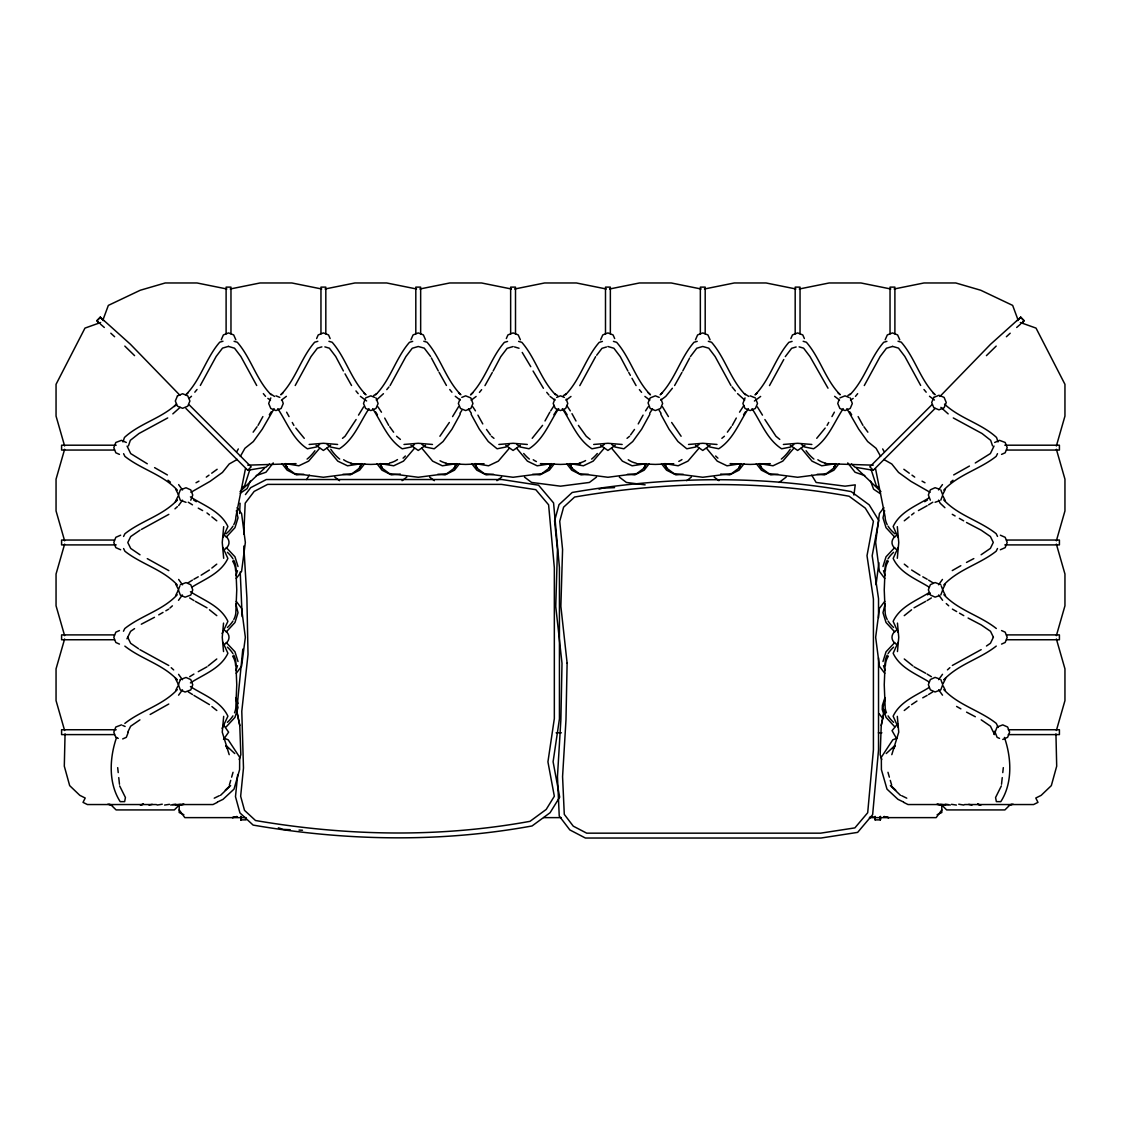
<?xml version="1.0" encoding="UTF-8"?>
<svg xmlns="http://www.w3.org/2000/svg" width="1121" height="1121" viewBox="0 0 1121 1121"><rect width="100%" height="100%" fill="white"/><g stroke="black" fill="none" stroke-linecap="round" stroke-linejoin="round"><path stroke-width="1.5" d="M240.805 816.424L240.805 819.871L246.088 819.871M875.109 816.424L875.109 819.871L880.377 819.871L880.377 816.536M65.06 733.877L64.303 766.189L69.67 785.625L79.815 795.335L85.21 798.026L83.024 802.37L87.396 804.542L156.464 804.542M884.483 709.663L881.232 725.413L880.167 754.671L881.765 759.562M239.614 513.53L240.076 503.231M243.789 534.072L245.191 503.189L254.187 491.39L267.625 484.384L501.493 484.384L535.796 489.681L548.603 504.814L554.335 567.744L554.335 718.575L547.931 761.874L554.335 796.26L546.193 809.446L530.023 821.329C439.124 837.919 346.417 836.07 255.504 820.516L244.518 810.357L240.651 796.26L243.481 767.983L241.786 711.26L248.021 654.454L246.886 597.661L243.789 546.095M223.682 526.66L222.252 542.48L223.682 558.286M223.541 623.094L222.252 637.317L223.541 651.553M223.682 716.347L222.252 732.167L229.202 754.671M897.318 558.286L898.748 542.48L897.318 526.66M897.459 651.553L898.748 637.317L897.459 623.094M237.694 774.597L235.48 796.653L239.936 812.907L253.122 825.084C345.492 840.988 439.712 842.838 532.069 825.953L550.089 812.725L559.687 797.171L553.101 761.79L559.435 718.911L559.435 567.534L553.564 502.923L538.556 485.183L501.914 479.522L266.322 479.522L250.726 487.649L245.443 494.585M1001.529 784.238L1002.244 777.596M1002.777 772.607L1003.309 767.633M236.671 711.078L242.809 649.129M876.047 584.798L878.878 562.686M853.922 495.048L855.239 484.861L845.038 486.178L816.13 482.45L811.716 475.15M993.963 734.143L994.383 731.312L994.383 734.605M245.471 468.634L235.872 516.809A55.98 28.543 -6.3 0 1 233.799 524.642M881.232 725.413L884.343 710.784M116.584 737.408C109.508 757.684 108.205 783.103 120.213 801.669L124.641 801.627L125.426 797.521L119.639 785.905M64.626 449.283L56.05 479.171L56.05 510.938L64.626 540.812M64.626 544.133L56.05 574.022L56.05 605.788L64.626 635.663M64.626 638.984L56.05 668.859L56.05 700.625L64.626 730.514M229.315 785.218L230.716 780.37M231.641 777.147L233.028 772.299M1056.374 445.976L1064.95 416.087L1064.95 384.321L1036.028 328.103L1020.348 322.512M1056.374 540.812L1064.95 510.938L1064.95 479.171L1056.374 449.283M1056.374 635.663L1064.95 605.788L1064.95 574.022L1056.374 544.133M1056.374 730.514L1064.95 700.625L1064.95 668.859L1056.374 638.984M891.798 754.671L898.748 732.167L897.318 716.347M882.984 566.539L886.024 556.801L894.754 547.524M882.984 661.53L886.038 651.791L894.768 642.515M249.843 469.615L244.686 485.673L242.108 487.733M236.027 575.283L237.498 570.687M236.013 670.274L237.498 665.678M884.623 510.686L882.984 517.86L886.024 527.655L894.74 537.113M885.114 604.023L882.984 612.711L886.024 622.491L894.74 631.95M885.114 698.873L882.984 707.547L886.024 717.342L894.74 726.8M884.973 697.528L882.423 705.305L882.241 709.481L883.81 714.273M239.235 759.562L240.833 754.671L239.768 725.413L236.517 709.663M122.946 441.94L124.459 437.456C139.803 423.318 161.284 418.483 176.487 404.106L174.33 406.545M128.467 445.85L130.33 440.315L139.004 433.491L167.702 417.937M102.768 320.452L108.345 305.402L140.237 290.255L165.235 282.968L197.002 282.968L226.876 288.994M190.78 500.204L192.756 495.048L190.78 489.905L186.03 487.761L180.327 489.905L178.365 495.048L180.327 500.204L186.03 502.348M179.836 586.031L178.365 589.898L180.327 595.055L185.091 597.185L190.78 595.055L192.756 589.898L190.78 584.742L186.03 582.612L180.327 584.742M940.785 500.148L942.761 494.992L940.785 489.835M940.785 594.985L942.761 589.842L941.276 585.975M128.326 732.167L126.323 737.324L122.693 738.921M1001.361 785.905L995.574 797.521L996.359 801.627L1000.787 801.669C1012.795 783.103 1011.492 757.684 1004.416 737.408M250.333 481.077L247.124 488.602L240.23 493.254M270.806 397.913L268.676 403.518L270.806 408.492L275.962 410.552L281.119 408.492L283.249 403.518L282.184 400.393M365.124 399.146L363.512 403.518L365.656 408.492L370.813 410.552L375.955 408.492L378.099 403.518L375.955 397.913M459.96 399.146L458.363 403.518L460.493 408.492L465.649 410.552L470.806 408.492L472.936 403.518L470.806 397.913L465.649 395.839L461.782 397.395M554.811 399.146L553.214 403.518L555.343 408.492L560.5 410.552L565.657 408.492L567.787 403.518L566.189 399.146M745.045 397.913L742.901 403.518L745.045 408.492L750.187 410.552L755.344 408.492L757.488 403.518L755.876 399.146M838.816 400.393L837.751 403.518L839.881 408.492L845.038 410.552L850.194 408.492L852.324 403.518L850.194 397.913M221.243 339.775L223.387 334.927L228.53 332.923L233.686 334.927L235.83 339.775M316.626 338.556L318.224 334.927L323.38 332.923L328.537 334.927L330.135 338.556M410.945 339.775L413.074 334.927L418.231 332.923L423.388 334.927L425.518 339.775M506.328 338.556L507.925 334.927L513.082 332.923L518.224 334.927L520.368 339.775M600.632 339.775L602.776 334.927L607.918 332.923L613.075 334.927L614.672 338.556M695.482 339.775L697.612 334.927L702.769 332.923L707.926 334.927L710.055 339.775M790.865 338.556L792.463 334.927L797.62 332.923L802.776 334.927L804.374 338.556M885.17 339.775L887.314 334.927L892.47 332.923L897.613 334.927L899.757 339.775M361.537 463.618L359.393 468.2L352.302 473.538L323.38 477.266L294.473 473.538L287.368 468.2L284.762 463.772M456.373 463.618L454.243 468.2L447.139 473.538L418.231 477.266L389.309 473.538L382.219 468.2L379.613 463.772M551.224 463.618L549.094 468.2L541.989 473.538L513.082 477.266L484.16 473.538L477.07 468.2L474.463 463.772M646.074 463.618L643.93 468.2L636.84 473.538L607.918 477.266L579.011 473.538L571.906 468.2L569.314 463.772M740.925 463.618L738.781 468.2L731.691 473.538L702.769 477.266L673.861 473.538L666.757 468.2L664.15 463.772M835.762 463.618L833.632 468.2L826.527 473.538L797.62 477.266L768.698 473.538L761.607 468.2L759.001 463.772M361.424 463.968L359.393 468.2L361.999 463.772M456.261 463.968L454.243 468.2L456.85 463.772M551.112 463.968L549.094 468.2L551.686 463.772M645.962 463.968L643.93 468.2L646.537 463.772M740.813 463.968L738.781 468.2L741.387 463.772M835.649 463.968L833.632 468.2L836.238 463.772M123.59 536.455L124.907 533.75C141.288 520.747 162.895 515.562 177.342 499.966L175.016 502.264M123.464 631.235L124.781 628.545C141.162 615.541 162.769 610.356 177.202 594.761M126.939 638.83L130.597 631.333L134.562 628.615M127.738 732.195L130.653 726.212L139.915 719.864M994.019 446.074L990.375 453.571L975.27 462.987M997.494 453.655L996.191 456.345C979.796 469.363 958.203 474.547 943.756 490.143M997.494 548.505L996.191 551.196C979.796 564.199 958.203 569.384 943.756 584.994M993.36 637.289L990.432 643.286L986.466 646.004M175.745 500.821L177.917 496.491M182.499 500.162L178.645 505.529M175.605 595.615L178.505 589.842M182.373 594.957L178.505 600.324M175.675 690.48L177.847 686.164M182.443 689.835L178.575 695.188M938.585 489.947L942.453 484.58M943.181 493.618L945.353 489.288M938.585 584.784L942.453 579.431M943.181 588.455L945.353 584.139M938.655 679.662L942.509 674.296M943.251 683.334L945.423 679.018M493.114 371.065L500.779 356.646L507.126 348.323L513.124 346.557M595.629 356.646L579.795 385.624M682.759 370.967L689.667 358.005M783.775 359.505L769.482 385.596M258.04 425.391L262.875 416.592M356.114 419.52L345.044 436.251L342.494 438.339M358.524 415.12L363.638 406.825M449.339 422.463L439.894 436.251M452.576 416.592L458.489 406.825M460.199 414.224L452.001 429.147L443.047 441.548L434.191 448.792L425.293 446.999L422.042 444.462M545.002 420.964L549.836 412.164M638.227 423.92L643.076 415.12M649.9 414.224L641.688 429.147L632.734 441.548L623.893 448.792L614.981 446.999L611.73 444.462M732.279 425.363L736.301 418.035M827.116 425.363L828.727 422.435M831.964 416.564L834.374 412.164M200.337 385.428L216.171 356.45L222.519 348.113L228.516 346.361M295.215 385.512L311.035 356.534L317.383 348.197L321.881 346.879M390.08 385.568L405.9 356.59L412.248 348.253L418.245 346.501L424.256 348.141L430.604 356.478M484.959 385.624L492.287 372.522M674.604 385.54L681.946 372.424M864.291 385.54L880.125 356.562L886.473 348.225L892.47 346.473M319.681 448.232L308.625 461.137L298.845 465.79L285.603 463.632M414.532 448.232L403.476 461.137L393.681 465.79L380.453 463.632M509.382 448.232L498.327 461.137L488.532 465.79L475.29 463.632M604.233 448.232L593.163 461.137L583.382 465.79L570.141 463.632M699 448.218L687.944 461.123L678.149 465.776L664.921 463.618M793.85 448.218L782.794 461.123L773 465.776L759.772 463.618M236.839 451.553L238.325 448.932M240.356 456.373L244.924 448.302L253.346 441.548L262.3 429.147L274.127 408.675M306.636 479.522L309.284 475.15M1022.366 323.38L1024.076 320.69L1020.699 317.215L990.628 344.217L939.93 396.456M269.32 414.742L271.226 411.827M368.977 408.675C359.771 422.491 353.914 439.418 339.355 448.792L330.443 446.999L327.192 444.462M459.96 413.285L461.866 410.37M550.705 410.832L554.208 405.466M553.858 414.728L556.717 410.356M558.664 408.647C549.458 422.463 543.601 439.39 529.042 448.764L520.144 446.985L516.879 444.448M645.556 410.846L648.176 406.825M649.662 413.285L652.52 408.913M739.538 412.164L743.896 405.466M743.559 414.728L745.465 411.813M748.366 408.647C739.159 422.463 733.302 439.39 718.743 448.764L709.831 446.985L706.58 444.448M843.202 408.647C833.996 422.463 828.139 439.39 813.58 448.764L804.682 446.985L801.431 444.448M893.353 748.912L895.161 746.152M222.869 537.576L227.899 526.506C220.655 511.204 203.756 505.515 190.416 496.883M222.14 633.519L227.913 621.356C220.683 606.055 203.77 600.366 190.43 591.734M222.14 728.37L227.913 716.207C220.683 700.891 203.77 695.202 190.43 686.584M898.187 547.37L893.171 558.44C900.121 573.195 916.193 579.039 929.197 587.166M898.173 642.207L893.157 653.291C900.093 668.046 916.179 673.889 929.169 682.002M253.136 432.174L257.059 426.751M542.578 425.363L532.195 438.311M630.562 434.892L634.486 429.455M727.375 432.16L731.298 426.723M825.168 428.082L816.733 438.311M941.808 809.923L936.175 817.629L869.63 817.629M236.237 578.492L241.59 571.388L245.345 542.48L241.59 513.558L237.12 507.645M236.237 673.329L241.59 666.238L245.345 637.317L241.59 608.409L236.237 601.318M883.88 507.645L879.41 513.558L875.655 542.48L879.41 571.388L884.763 578.492M884.763 601.318L879.41 608.409L875.655 637.317L879.41 666.238L884.763 673.329M596.68 355.259L601.977 348.323L606.475 346.992M690.424 356.562L696.772 348.225L702.769 346.473L708.766 348.197L715.114 356.534L730.934 385.512M785.303 356.618L791.65 348.281L796.148 346.964M273.244 462.903L265.943 472.249L256.233 475.57M364.703 463.674L359.617 470.175L350.284 474.87L342.914 474.309M459.554 463.674L454.467 470.175L445.121 474.87L437.765 474.309M554.405 463.674L549.318 470.175L539.972 474.87L532.615 474.309M649.241 463.674L644.169 470.175L634.822 474.87L627.452 474.309M744.092 463.674L739.005 470.175L729.673 474.87L720.705 474.057M838.984 463.688L833.898 470.189L824.552 474.884L817.181 474.323M223.513 739.454L228.614 732.167L223.513 724.881M194.816 392.196L197.03 389.491M375.675 394.83C390.57 379.739 395.671 358.174 409.459 342.311L412.696 341.373M383.452 393.695L376.32 400.155M386.759 389.632L388.973 386.927M479.424 392.406L481.638 389.688M565.404 394.886C580.286 379.809 585.4 358.23 599.189 342.381L602.425 341.429M672.39 388.244L665.762 396.372L660.844 400.127M849.9 394.788C864.781 379.711 869.896 358.145 883.684 342.283L886.921 341.345M855.463 396.372L857.663 393.667M224.158 549.766C230.632 545.969 230.632 538.977 224.158 535.193M224.158 644.617C230.632 640.82 230.632 633.827 224.158 630.03M896.842 535.193C890.368 538.977 890.368 545.969 896.842 549.766M896.842 630.03C890.368 633.827 890.368 640.82 896.842 644.617M180.117 407.371L172.83 413.873M226.26 537.113L234.976 527.655L238.016 517.86L236.377 510.686M226.26 631.95L234.976 622.491L238.016 612.711L235.886 604.023M226.26 726.8L234.976 717.342L238.016 707.547L235.886 698.873M179.906 395.237L130.372 344.217L100.301 317.215L96.924 320.69L98.634 323.38M102.642 319.485L100.315 317.215L96.91 320.676L99.265 322.974M986.424 355.637L996.177 346.095M897.683 723.816L892.036 730.654L896.45 738.347M264.542 468.2L240.062 491.615M931.677 404.975L869.84 466.812L873.273 470.26L935.11 408.422M946.138 677.574L943.826 679.858C958.259 664.263 979.866 659.078 996.247 646.074M1018.358 319.485L1020.685 317.215L1024.076 320.69L1021.735 322.974M1017.209 320.592L1020.699 317.215M220.529 795.335L230.646 785.625M225.279 790.165L228.852 786.83M886.235 753.55L894.74 745.689M1006.378 336.734L1010.189 333.217M269.516 463.968L265.943 467.219L248.133 470.203M174.96 508.85L177.412 506.636M169.93 608.044L172.382 605.844M177.272 689.625C162.825 705.235 141.232 710.42 124.837 723.423M947.427 669.882L949.879 667.682M188.23 392.63L185.946 394.69C200.827 379.599 205.942 358.033 219.73 342.171L222.967 341.232M189.211 398.319L191.509 396.259M283.109 392.714L280.811 394.774C295.706 379.683 300.82 358.117 314.609 342.255L317.832 341.316M286.373 396.344L281.455 400.099M472.852 392.84L470.554 394.886C485.449 379.809 490.55 358.23 504.338 342.381L507.575 341.429M476.117 396.47L471.184 400.211M570.967 396.47L566.035 400.211M662.497 392.742L660.199 394.788C675.094 379.711 680.195 358.145 693.983 342.283L697.22 341.345M757.376 392.798L755.078 394.858C769.973 379.767 775.073 358.202 788.862 342.339L792.099 341.401M760.641 396.442L754.405 401.038M1016.677 327.472L1020.614 324.067M330.667 445.387L323.38 450.446L316.094 445.387M425.518 445.387L418.231 450.446L410.945 445.387M520.368 445.387L513.082 450.446L505.781 445.387M615.219 445.387L607.918 450.446L600.632 445.387M710.055 445.387L702.769 450.446L695.482 445.387M804.906 445.387L797.62 450.446L790.333 445.387M950.608 482.198L952.99 480.222M627.031 438.339L629.596 436.251M721.882 438.311L724.432 436.223M209.417 570.014L201.149 575.199M211.855 568.053L216.759 564.143M208.212 665.846L216.773 658.98M904.269 520.803L909.159 516.893M911.611 514.931L914.049 512.97M904.241 615.653L911.583 609.782M904.241 710.504L909.145 706.58M911.583 704.633L916.936 701.059M319.569 444.462L316.318 446.999L307.42 448.792C292.861 439.418 287.004 422.491 277.798 408.675M414.42 444.491L411.169 447.027L402.271 448.806C387.712 439.432 381.855 422.505 372.648 408.689M509.27 444.462L506.019 446.999L497.107 448.792L488.266 441.548L479.312 429.147L471.1 414.224M604.121 444.491L600.856 447.027L591.958 448.806C577.399 439.432 571.542 422.505 562.336 408.689M698.958 444.462L695.707 446.999L686.809 448.792L677.953 441.548L668.999 429.147L660.801 414.224M793.808 444.491L790.557 447.027L781.645 448.806C767.1 439.432 761.243 422.505 752.023 408.689M402.089 480.671L406.811 477.112M496.939 480.671L501.662 477.112M596.512 477.112L589.408 482.45L560.5 486.178L531.592 482.45L524.488 477.112M686.627 480.671L691.363 477.112M779.109 482.45L786.199 477.112M206.292 477.112L208.996 475.15M211.715 473.202L217.138 469.279M139.971 530.191L130.723 536.539L127.794 542.536L130.723 548.449L139.985 554.797M981.113 554.755L990.375 548.407L993.29 542.424L990.375 536.497L981.127 530.149L966.498 522.484M190.948 492.301L210.047 481.371L222.448 472.431L229.202 463.996L237.274 459.428M373.643 395.573L376.53 393.709M563.373 395.629L566.259 393.765M847.868 395.531L850.755 393.667M850.531 400.127L853.165 398.431M188.23 582.738L192.462 580.103M191.845 587.166C204.849 579.039 220.935 573.195 227.871 558.44L222.855 547.37M189.659 676.706L193.905 674.085M190.416 682.913C203.756 674.282 220.655 668.592 227.899 653.291L222.869 642.207M929.169 497.794C916.179 505.907 900.093 511.751 893.157 526.506L898.173 537.576M924.699 501.69L927.459 499.98M928.552 504.842L932.798 502.222M929.155 592.631C916.151 600.758 900.065 606.601 893.129 621.356L898.145 632.426M927.445 594.831L930.206 593.107M927.123 600.562L931.355 597.941M929.155 687.481C916.151 695.609 900.065 701.452 893.129 716.207L898.145 727.277M928.538 694.53L932.77 691.909M168.823 514.371L141.442 529.42M158.734 614.869L163.007 612.416M165.852 610.791L168.696 609.151M168.767 704.03L150.144 714.483M953.691 474.926L969.427 466.056M952.261 570.589L960.809 565.699M952.332 665.468L981.183 649.634M193.877 579.235L198.249 576.811M198.263 671.661L206.993 666.827M918.421 510.559L927.137 505.711M914.035 607.82L925.666 601.374M922.751 697.823L927.123 695.412M196.021 482.759L198.949 481.147M141.302 624.215L154.474 617.307M966.498 562.434L973.813 558.594M217.334 802.37L212.99 804.542L172.578 804.542M214.237 798.18L219.296 795.714M217.376 802.09L223.051 799.329L234.009 789.128L239.6 769.637L239.656 757.236L228.194 739.804L223.696 738.052M937.128 814.715L941.808 812.529L941.808 804.78M939.202 500.849L935.096 502.278M939.202 595.699L935.096 597.129L930.346 594.985L928.37 589.842L930.346 584.686L935.096 582.542L940.785 584.686M120.648 535.193L115.813 537.323L113.81 542.48L115.813 547.637L120.648 549.766M119.443 630.562L115.813 632.174L113.81 637.317L115.813 642.473L119.443 644.085M994.677 442.473L999.512 440.343L1005.187 442.473L1007.19 447.629L1005.187 452.786L1001.557 454.383M1000.352 549.766L1005.187 547.637L1007.19 542.48L1005.187 537.323L1000.352 535.193M1001.557 644.085L1005.187 642.473L1007.19 637.317L1005.187 632.174L1001.557 630.562M1002.777 739.454L1007.625 737.324L1009.629 732.167L1007.625 727.011L1002.777 724.881L997.101 727.011L995.098 732.167L997.101 737.324L999.526 738.389M365.656 397.913L370.813 395.839L374.666 397.395M556.633 397.395L560.5 395.839L564.367 397.395M839.881 397.913L845.038 395.839L848.905 397.395M897.304 738.052L892.806 739.804L881.344 757.236L881.4 769.637L886.991 789.128L897.949 799.329L903.624 802.09M100.652 322.512L84.972 328.103L56.05 384.321L56.05 416.087L64.626 445.976M599.09 489.204L602.369 488.167L614.588 487.621M1013.104 804.177L1009.839 805.06L1004.906 809.923L946.656 809.923L941.808 805.06L936.806 804.289M148.967 805.06L152.232 804.36M1008.41 805.06L1011.688 804.36M230.197 288.994L260.072 282.968L291.838 282.968L321.727 288.994M325.048 288.994L354.923 282.968L386.689 282.968L416.564 288.994M419.885 288.994L449.773 282.968L481.54 282.968L511.414 288.994M514.735 288.994L544.61 282.968L576.39 282.968L606.265 288.994M609.586 288.994L639.46 282.968L671.227 282.968L701.115 288.994M704.436 288.994L734.311 282.968L766.077 282.968L795.952 288.994M799.273 288.994L829.162 282.968L860.928 282.968L890.803 288.994M894.124 288.994L923.998 282.968L955.765 282.968L980.763 290.255L1012.655 305.402L1018.232 320.452M360.864 463.758L347.524 465.804L337.771 461.137L326.968 448.176M455.715 463.758L442.361 465.804L432.622 461.137L421.804 448.176M550.495 463.758L537.141 465.804L527.402 461.137L516.585 448.176M645.486 463.758L632.132 465.804L622.393 461.137L611.576 448.176M740.322 463.758L726.983 465.804L717.23 461.137L706.426 448.176M835.103 463.758L821.749 465.804L812.01 461.137L801.193 448.176M157.192 805.06L162.265 804.205M303.847 474.309L296.49 474.87L287.144 470.175L282.058 463.674M400.295 474.057L391.327 474.87L381.995 470.175L376.908 463.674M493.548 474.309L486.178 474.87L476.831 470.175L471.759 463.674M588.427 474.309L581.056 474.87L571.724 470.175L566.637 463.674M683.278 474.309L675.907 474.87L666.561 470.175L661.488 463.674M778.114 474.309L770.758 474.87L761.411 470.175L756.325 463.674M184.194 804.289L179.192 805.06L174.344 809.923L116.094 809.923L111.161 805.06L107.896 804.177M178.225 805.06L183.368 804.289M164.563 805.06L169.523 804.332M170.714 805.06L175.773 804.36M175.352 805.06L180.411 804.36M309.144 444.462L323.38 443.285L337.617 444.462M403.994 444.462L418.231 443.285L432.468 444.462M498.845 444.462L513.082 443.285L527.304 444.462M593.696 444.462L607.918 443.285L622.155 444.462M688.532 444.462L702.769 443.285L717.006 444.462M783.383 444.462L797.62 443.285L811.856 444.462M296.042 463.646L247.769 465.159M389.211 463.716L370.813 464.416L350.719 463.646M484.062 463.716L465.649 464.416L445.569 463.646M580.58 463.646L560.5 464.416L540.42 463.646M673.763 463.716L655.351 464.416L636.938 463.716M770.281 463.646L750.187 464.416L730.107 463.646M116.192 445.205L61.585 445.205L61.585 450.053L114.454 450.053M1004.808 445.205L1059.415 445.205L1059.415 450.053L1006.546 450.053M114.454 540.042L61.585 540.042L61.585 544.904L116.192 544.904M1006.546 540.042L1059.415 540.042L1059.415 544.904L1004.808 544.904M114.454 634.892L61.585 634.892L61.585 639.755L114.454 639.755M1006.546 634.892L1059.415 634.892L1059.415 639.755L1006.546 639.755M121.488 724.881L115.813 727.011L113.81 732.167L115.813 737.324L118.237 738.389M116.192 729.743L61.585 729.743L61.585 734.605L114.454 734.605M1008.283 729.743L1059.415 729.743L1059.415 734.605L1008.283 734.605M556.128 732.798L561.369 732.798M878.388 732.798L881.891 732.798M948.422 804.542L908.01 804.542L903.666 802.37M964.536 804.542L1033.604 804.542L1037.976 802.37L1035.79 798.026L1041.185 795.335L1051.33 785.625L1056.697 766.189L1055.94 733.877M246.116 817.629L184.825 817.629L179.192 809.923M543.671 817.629L561.369 817.629M873.231 465.159L824.958 463.646M290.269 829.708L283.277 829.4L278.372 827.83M298.999 830.086L302.488 830.241M645.135 484.861L626.429 482.45L619.338 477.112M945.227 804.36L950.286 805.06M940.589 804.36L945.648 805.06M951.477 804.332L956.437 805.06M937.632 804.289L942.775 805.06M872.867 470.203L855.057 467.219L851.484 463.968M958.735 804.205L963.808 805.06M109.312 804.36L112.59 805.06M968.768 804.36L972.033 805.06M898.033 341.232L901.27 342.171C915.058 358.033 920.173 379.599 935.054 394.69L932.77 392.63M892.484 346.361L898.482 348.113L904.829 356.45L920.663 385.428M803.168 341.288L806.391 342.241C820.18 358.089 825.294 379.655 840.19 394.746L837.891 392.686M799.119 346.851L803.603 348.169L809.951 356.506L827.999 388.188M708.318 341.316L711.555 342.255C725.343 358.117 730.444 379.683 745.339 394.774M613.439 341.373L616.676 342.325C630.464 358.174 635.565 379.753 650.46 394.83L648.162 392.77M607.89 346.501L613.888 348.253L620.235 356.59L627.9 371.009M518.589 341.373L521.826 342.325C535.614 358.174 540.728 379.753 555.61 394.83M514.539 346.935L519.037 348.253M423.808 341.26L427.031 342.199C440.833 358.047 445.934 379.627 460.829 394.704L458.531 392.658M328.929 341.316L332.166 342.255C345.955 358.117 351.055 379.683 365.95 394.774L363.652 392.714M324.88 346.879L329.378 348.197L335.725 356.534L343.39 370.939M234.079 341.316L237.316 342.255C251.104 358.117 256.219 379.683 271.1 394.774M228.53 346.445L234.527 348.197L240.875 356.534L256.709 385.512M864.767 475.57L855.057 472.249L847.756 462.903M750.187 395.839L755.344 397.913M659.218 397.395L655.351 395.839L650.194 397.913L648.064 402.887L650.194 408.492L655.351 410.552L660.507 408.492L662.637 403.518L661.04 399.146M275.962 395.839L279.83 397.395M126.323 442.473L121.488 440.343L115.813 442.473L113.81 447.629L115.813 452.786L119.443 454.383M122.693 725.413L125.118 726.478M939.202 489.12L935.096 487.705L930.346 489.835L928.37 494.992L930.346 500.148M939.202 678.822L935.096 677.392L930.346 679.536L928.37 684.679L930.346 689.835L935.096 691.979L940.785 689.835L942.761 684.679L940.785 679.536M183.872 814.715L179.192 812.529L179.192 804.78M901.704 795.714L906.763 798.18M880.489 493.786L873.581 489.162L870.555 481.133M968.096 618.035L981.253 624.943L990.502 631.291L993.43 637.289M966.568 712.143L975.34 716.753M147.285 463.786L130.723 453.613L127.079 446.116M147.285 558.636L168.837 570.631M139.915 649.676L168.767 665.51M953.298 417.937L981.996 433.491L990.67 440.315L992.533 445.85M922.051 481.147L924.979 482.759M919.893 575.199L911.625 570.014M922.807 576.811L927.165 579.235M914.049 666.827L925.68 673.273M198.263 508.135L202.621 510.559M195.376 601.374L207.007 607.82M193.933 695.412L209.459 704.633M883.726 459.428L891.798 463.996L898.552 472.431L910.953 481.371L930.052 492.301M952.275 514.329L955.12 515.954M959.38 518.406L963.654 520.845M952.402 609.109L956.675 611.562M959.52 613.187L963.78 615.639M956.605 706.44L960.879 708.878M154.6 467.625L167.407 474.968M928.58 580.103L932.812 582.738M927.137 674.085L931.383 676.706M193.583 499.98L196.357 501.69M188.244 502.222L192.49 504.842M189.687 597.941L193.933 600.562M188.272 691.909L192.518 694.53M934.424 400.015L929.491 396.259M839.545 400.071L834.627 396.33M744.484 393.653L748.814 396.442M744.694 400.099L737.562 393.639M649.83 400.155L644.897 396.414M554.755 393.709L557.641 395.573M554.979 400.155L550.047 396.414M460.185 400.043L455.266 396.288M366.623 400.954L360.387 396.344M270.245 393.653L274.575 396.442M267.835 398.403L270.469 400.099M996.317 628.503C979.936 615.499 958.329 610.314 943.896 594.719M981.183 719.822L990.446 726.17L993.36 732.167M138.598 648.765L130.667 643.328L127.738 637.331M124.851 646.116C141.232 659.12 162.839 664.305 177.272 679.901L174.96 677.616M903.862 469.279L909.285 473.202M912.004 475.15L914.708 477.112M880.938 491.615L856.458 468.2M714.189 477.112L718.911 480.671M429.637 477.112L434.373 480.671M334.801 477.112L339.523 480.671M944.513 404.106C959.716 418.483 981.197 423.318 996.541 437.456L998.054 441.94M948.17 413.873L940.883 407.371M878.892 487.733L876.314 485.673L871.157 469.615M904.283 564.143L907.954 567.086M904.269 658.98L912.83 665.846M206.993 512.97L209.431 514.931M211.883 516.893L216.773 520.803M209.459 609.782L216.801 615.653M211.911 706.58L216.801 710.504M779.782 439.404L775.956 436.265L764.886 419.548M590.094 439.404L586.255 436.265L578.422 425.405M491.404 436.251L493.969 438.339M396.568 436.265L400.393 439.404M304.267 438.339L295.846 428.11M168.01 480.222L170.392 482.198M100.386 324.067L104.323 327.472M943.756 499.924C958.203 515.52 979.81 520.705 996.191 533.722L997.508 536.413M944.905 507.701L940.141 503.189L938.599 500.12M946.264 603.588L948.716 605.802M943.826 689.597C958.273 705.193 979.866 710.378 996.261 723.381L998.222 727.417M177.342 490.185C162.895 474.575 141.302 469.405 124.907 456.387L123.604 453.697M177.342 585.036C162.895 569.426 141.302 564.241 124.907 551.238L123.604 548.547M171.219 667.71L173.671 669.924M110.811 333.217L114.622 336.734M124.823 346.095L134.576 355.637M226.26 745.689L234.765 753.55M892.148 786.83L895.721 790.165M890.354 785.625L900.471 795.335M100.301 317.215L103.791 320.592M942.593 600.281L938.725 594.915M942.523 695.16L938.655 689.793M178.645 484.622L182.513 489.989M178.645 579.459L182.513 584.826M178.575 674.338L182.443 679.704M189.323 404.975L251.16 466.812L247.727 470.26L185.89 408.422M226.246 547.524L234.976 556.801L238.016 566.539M226.232 642.515L234.962 651.791L238.016 661.53M923.97 389.491L926.184 392.196M732.041 386.871L735.362 390.935M639.376 389.632L641.59 392.35M543.419 388.286L533.064 371.009M546.74 392.35L548.954 395.054M449.745 389.519L451.945 392.224M355.974 390.935L358.174 393.639M263.337 393.639L265.537 396.344M522.218 352.428L530.751 366.679M879.102 713.657L882.633 718.393M863.941 426.751L867.864 432.174M681.106 436.251L671.661 422.463M486.514 429.455L490.438 434.892M389.716 426.765L393.625 432.202M225.839 746.152L227.647 748.912M849.774 411.827L851.68 414.742M846.873 408.675L858.7 429.147L867.654 441.548L876.076 448.302L880.644 456.373M757.362 406.853L762.476 415.134M662.511 406.825L668.424 416.592M659.134 410.37L661.04 413.285M566.792 405.508L570.295 410.861M564.283 410.398L567.142 414.77M472.824 406.825L475.444 410.846M468.48 408.913L471.338 413.285M377.973 406.853L381.476 412.206M375.549 411.855L377.441 414.77M882.675 448.932L884.161 451.553M628.727 372.466L630.352 375.367M631.978 378.281L636.069 385.568M439.082 372.34L446.424 385.456M345.03 373.854L351.546 385.512M858.125 416.592L862.96 425.391M571.976 413.677L575.998 421.006M477.924 415.12L482.773 423.92M384.699 418.077L388.735 425.405M286.626 412.192L289.036 416.592M292.273 422.463L293.884 425.391M431.361 357.907L438.269 370.883M943.181 496.463L945.353 500.779M942.593 589.8L945.493 595.573M943.251 686.122L945.423 690.438M175.745 489.331L178.645 495.09M175.745 584.181L177.917 588.497M175.675 679.046L178.575 684.819M759.576 463.968L761.607 468.2L759.463 463.618M664.739 463.968L666.757 468.2L664.627 463.618M569.888 463.968L571.906 468.2L569.776 463.618M475.038 463.968L477.07 468.2L474.926 463.618M380.187 463.968L382.219 468.2L380.075 463.618M285.351 463.968L287.368 468.2L285.238 463.618M884.217 709.719L885.226 712.802M236.027 697.528L238.058 703.75M883.502 570.687L884.973 575.283M883.502 665.678L884.987 670.274M887.972 772.299L889.359 777.147M890.284 780.37L891.685 785.218M236.657 710.784L239.768 725.413M875.529 468.634L885.128 516.809A55.98 28.543 6.3 0 0 887.201 524.642M117.691 767.633L118.223 772.607M118.756 777.596L119.471 784.238M240.23 571.99L242.164 616.648M880.377 816.789L880.377 819.871L880.377 816.424M875.109 816.789L875.123 819.871L875.123 816.536M240.819 816.789L240.819 819.871L240.819 816.536M894.894 333.848L894.894 287.116L890.032 287.116L890.032 333.848M878.528 617.783L878.528 598.642L872.18 555.764L878.766 520.382L869.167 504.828L851.161 491.601C758.791 474.715 664.585 476.565 572.214 492.469L559.015 504.66L554.573 520.901L557.459 549.738L555.75 606.475L561.999 663.31L560.878 719.71L557.459 776.587L559.239 816.032L569.818 829.904L585.4 838.032L820.992 838.032L857.635 832.385L872.642 814.645L878.528 750.019L878.528 657.803M800.044 333.848L800.044 287.116L795.181 287.116L795.181 333.848M705.193 333.848L705.193 287.116L700.345 287.116L700.345 333.848M610.356 333.848L610.356 287.116L605.494 287.116L605.494 333.848M515.506 333.848L515.506 287.116L510.644 287.116L510.644 333.848M420.655 333.848L420.655 287.116L415.807 287.116L415.807 333.848M325.819 333.848L325.819 287.116L320.956 287.116L320.956 333.848M230.968 333.848L230.968 287.116L226.106 287.116L226.106 333.848M636.111 463.127A55.98 27.773 79.4 0 1 628.236 459.75M446.34 463.127A55.98 27.773 79.4 0 1 440.049 460.745M681.96 459.568A55.98 27.422 -77.6 0 1 678.78 461.39M585.596 460.563A55.98 27.422 -77.6 0 1 579.291 462.959M232.636 561.103A55.98 28.557 7.1 0 1 235.578 570.519M234.541 712.774A55.98 28.543 -6.3 0 0 235.872 706.51L236.755 684.749L235.872 662.987A55.98 28.543 6.3 0 0 233.799 655.154M232.93 715.885A55.98 28.543 -6.3 0 1 227.395 722.33M232.622 656.093A55.98 28.557 7.1 0 1 235.564 665.51M536.413 461.586A55.98 27.773 79.4 0 1 533.246 459.75M351.49 463.127A55.98 27.773 79.4 0 1 343.629 459.75M397.493 459.582A55.98 27.422 -77.6 0 1 389.604 462.959M790.193 449.283A55.98 27.843 -80.2 0 1 781.323 459.078M813.902 459.078A55.98 27.843 80.2 0 1 806.083 450.74M717.916 458.139A55.98 27.843 80.2 0 1 715.632 455.981M597.297 453.501A55.98 27.843 -80.2 0 1 591.636 459.078M529.364 459.078A55.98 27.843 80.2 0 1 523.703 453.501M895.034 533.862A55.98 28.543 6.3 0 1 888.07 526.183M887.201 560.304A55.98 28.543 -6.3 0 0 885.128 568.137L884.245 589.898L885.128 611.66A55.98 28.543 6.3 0 0 887.201 619.493M888.07 558.762A55.98 28.543 -6.3 0 1 893.605 552.317M893.605 627.48A55.98 28.543 6.3 0 1 888.07 621.034M887.201 655.154A55.98 28.543 -6.3 0 0 885.128 662.987L884.245 684.749L885.128 706.51A55.98 28.543 6.3 0 0 886.459 712.774M888.07 653.613A55.98 28.543 -6.3 0 1 893.605 647.167M825.729 463.127A55.98 27.773 79.4 0 1 817.854 459.75M893.605 722.33A55.98 28.543 6.3 0 1 888.07 715.885M885.436 665.51A55.98 28.557 -7.1 0 1 888.378 656.093M405.368 455.981A55.98 27.843 -80.2 0 1 403.084 458.139M232.93 526.183A55.98 28.543 -6.3 0 1 225.966 533.862M314.917 450.74A55.98 27.843 -80.2 0 1 307.098 459.078M339.677 459.078A55.98 27.843 80.2 0 1 330.807 449.283M227.395 647.167A55.98 28.543 6.3 0 1 232.93 653.613M233.799 619.493A55.98 28.543 -6.3 0 0 235.872 611.66L236.755 589.898L235.872 568.137A55.98 28.543 6.3 0 0 233.799 560.304M232.93 621.034A55.98 28.543 -6.3 0 1 227.395 627.48M227.395 552.317A55.98 28.543 6.3 0 1 232.93 558.762M885.422 570.519A55.98 28.557 -7.1 0 1 888.364 561.103M567.114 663.1L565.979 719.892L562.574 776.615L564.283 814.364L573.265 826.163L586.703 833.169L820.586 833.169L854.889 827.887L867.696 812.739L873.413 749.809L873.413 598.992L867.009 555.68L873.413 521.307L865.272 508.107L849.101 496.239C758.216 479.648 665.496 481.484 574.597 497.037L563.597 507.196L559.729 521.307L562.574 549.584L560.864 606.293L567.114 663.1M180.327 679.592L178.365 684.749L180.327 689.905L185.091 692.035L190.78 689.905L192.756 684.749L190.78 679.592L186.03 677.462L180.327 679.592M177.468 395.881L175.324 401.024L177.468 406.18L182.611 408.324L187.768 406.18L189.911 401.024L187.768 395.881L182.611 393.737L177.468 395.881M933.807 397.395L931.677 402.551L933.807 407.708L938.964 409.838L944.12 407.708L946.25 402.551L944.12 397.395L938.964 395.265L933.807 397.395M143.516 804.093L140.321 805.06L143.39 804.177M872.727 816.634L869.392 817.629L872.741 816.634M237.007 816.55L232.341 817.629L237.021 816.55M888.659 817.629L883.993 816.55L888.659 817.629M980.679 805.06L977.61 804.177L980.679 805.06"/></g></svg>
